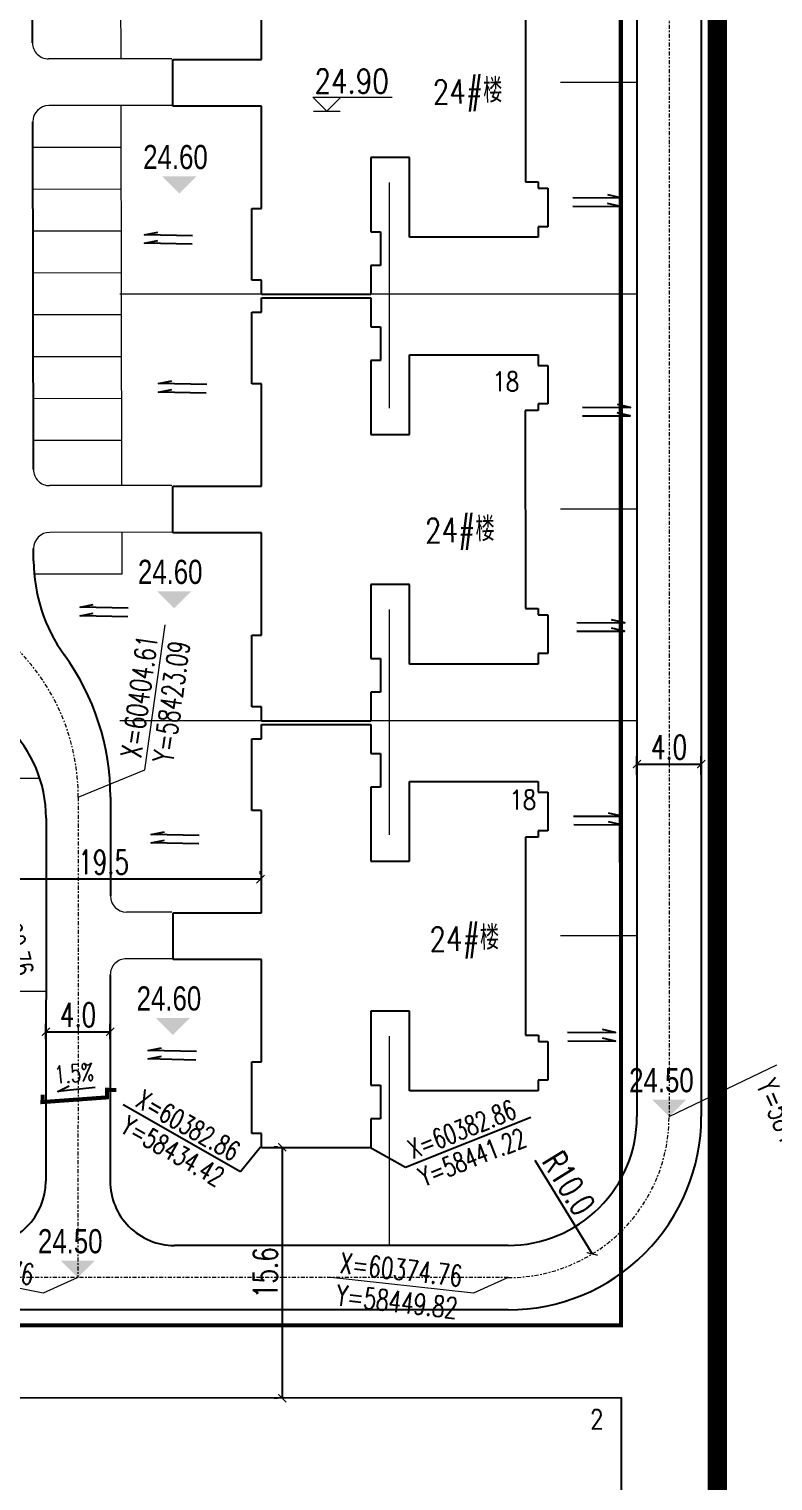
# Model space of a CAD drawing. Header units: inches. Extents: x 393 to 1582, y 246 to 1188.
# Drawn here: x 1384.1 to 1430.3, y 571.3 to 661.5 of the extents above; entities that cross this region are included whole.
import ezdxf

# ---------------------------------------------------------------- set-up
doc = ezdxf.new("R2010")
doc.units = ezdxf.units.IN
doc.header["$MEASUREMENT"] = 0
for name, pattern in [('ACAD_ISO10W100', [18.5, 12, -3, 0.5, -3]), ('BORDER2', [0.875, 0.25, -0.125, 0.25, -0.125, 0, -0.125]), ('CENTERX2', [4, 2.5, -0.5, 0.5, -0.5]), ('DASHED2', [0.375, 0.25, -0.125]), ('DOTE', [2.42, 2, -0.2, 0.02, -0.2])]:
    doc.linetypes.add(name, pattern=pattern)
for name, color, linetype in [('buildcoor', 7, 'Continuous'), ('DIM', 4, 'Continuous'), ('drain', 4, 'Continuous'), ('ELEV', 1, 'Continuous'), ('ROAD-TEXT', 4, 'Continuous'), ('roaddim', 2, 'Continuous'), ('roadradiu', 3, 'Continuous'), ('WALL', 40, 'Continuous'), ('外墙', 42, 'Continuous'), ('建筑层数', 7, 'Continuous'), ('车库边线', 4, 'DOTE')]:
    doc.layers.add(name, color=color, linetype=linetype)
for name, color, linetype, lineweight in [('buildelev', 2, 'Continuous', 20), ('HONG', 6, 'DOTE', 15), ('parking', 30, 'Continuous', 18), ('ROAD', 1, 'Continuous', 25), ('ROAD-CENTER', 7, 'CENTERX2', 18), ('ROAD-ZB', 4, 'Continuous', 15), ('walk', 2, 'Continuous', 18), ('围墙', 75, 'FENCELINE1', 15), ('建筑型号', 2, 'Continuous', 18), ('树', 84, 'Continuous', 15)]:
    doc.layers.add(name, color=color, linetype=linetype, lineweight=lineweight)
doc.styles.add('_HZTXT', font='txt.shx', dxfattribs={"width": 0.8, "bigfont": 'hztxt.shx'})
doc.styles.add('DIM_FONT', font='SIMPLEX.shx', dxfattribs={"width": 0.8})
doc.styles.add('FLS', font='', dxfattribs={"width": 0.8})
doc.styles.add('HZ', font='simplex.shx', dxfattribs={"width": 0.7, "bigfont": 'hztxt.shx'})
doc.styles.add('RO', font='romans.shx', dxfattribs={"width": 0.8})
doc.styles.get('FLS').set_extended_font_data('创艺繁隶书')
doc.linetypes.add('FENCELINE1', pattern='A,0.25,-0.1,[133,ltypeshp.shx,S=0.1,R=0,X=-0.1,Y=0],-0.1,1', length=1.45)
doc.dimstyles.new('NORMAL', dxfattribs={"dimtxt": 1.5, "dimasz": 0.3, "dimexe": 0.5, "dimexo": 0.3, "dimgap": 0.3, "dimtad": 1, "dimdec": 1, "dimzin": 1, "dimdsep": 46, "dimtxsty": 'HZ', "dimblk": 'ARCHTICK', "dimcen": 0, "dimclrt": 256, "dimadec": 0, "dimazin": 0, "dimtfac": 1, "dimtdec": 1, "dimtofl": 0, "dimtmove": 0, "dimatfit": 3, "dimldrblk": 'ARCHTICK', "dimfxl": 1, "dimtolj": 2, "dimtzin": 0, "dimarcsym": 0})

# ---------------------------------------------------------------- blocks, each defined once
blk = doc.blocks.new('bg')
at = {"layer": 'buildelev'}
blk.add_line((403415.903, 597892.095), (403417.408, 597892.095), dxfattribs=at)
blk.add_lwpolyline([(403417.451, 597892.89), (403416.656, 597892.095), (403415.86, 597892.89), (403420.35, 597892.89)], dxfattribs=at)
blk = doc.blocks.new('_ARCHTICK')
at = {"color": 0, "linetype": 'ByBlock', "const_width": 0.15}
blk.add_lwpolyline([(-0.5, -0.5), (0.5, 0.5)], dxfattribs=at)
blk = doc.blocks.new('*D276')
at = {"layer": 'DEFPOINTS', "color": 0, "ltscale": 0.3, "transparency": 16777216}
for p in [(1413.84, 593.974), (1419.066, 585.448)]:
    blk.add_point(p, dxfattribs=at)
at = {"layer": 'roadradiu', "color": 0, "lineweight": -2, "ltscale": 0.3, "transparency": 16777216}
blk.add_line((1415.495, 591.273), (1419.066, 585.448), dxfattribs=at)
at = {"layer": 'roadradiu', "color": 0, "lineweight": -2, "ltscale": 0.3, "transparency": 16777216, "xscale": 0.5, "yscale": 0.5, "zscale": 0.5, "rotation": 301.5067681018623}
blk.add_blockref('_ARCHTICK', (1419.066, 585.448), dxfattribs=at)
at = {"layer": 'roadradiu', "ltscale": 0.3, "transparency": 16777216, "insert": (1417.606, 589.839), "char_height": 1.5, "attachment_point": 5, "rotation": 301.50677, "style": 'HZ'}
blk.add_mtext('\\A2;R10.0', dxfattribs=at)
blk = doc.blocks.new('*D277')
at = {"layer": 'DEFPOINTS', "color": 0, "ltscale": 0.3, "transparency": 16777216}
for p in [(1378.953, 608.724), (1378.953, 608.724), (1398.438, 608.724)]:
    blk.add_point(p, dxfattribs=at)
at = {"layer": 'DIM', "color": 0, "lineweight": -2, "ltscale": 0.3, "transparency": 16777216}
for p, q in [((1378.953, 609.024), (1378.953, 609.224)), ((1398.438, 608.724), (1378.953, 608.724)), ((1398.438, 609.024), (1398.438, 609.224))]:
    blk.add_line(p, q, dxfattribs=at)
at = {"layer": 'DIM', "color": 0, "lineweight": -2, "ltscale": 0.3, "transparency": 16777216, "xscale": 0.5, "yscale": 0.5, "zscale": 0.5, "rotation": 180}
blk.add_blockref('_ARCHTICK', (1378.953, 608.724), dxfattribs=at)
at = {"layer": 'DIM', "color": 0, "lineweight": -2, "ltscale": 0.3, "transparency": 16777216, "xscale": 0.5, "yscale": 0.5, "zscale": 0.5}
blk.add_blockref('_ARCHTICK', (1398.438, 608.724), dxfattribs=at)
at = {"layer": 'DIM', "ltscale": 0.3, "transparency": 16777216, "insert": (1388.695, 609.774), "char_height": 1.5, "attachment_point": 5, "style": 'HZ'}
blk.add_mtext('\\A2;19.5', dxfattribs=at)
blk = doc.blocks.new('psss')
at = {"layer": 'drain', "ltscale": 3}
for points in [[(-2.979, 0.527), (0.007, 0.531), (-0.808, 0.714)], [(-2.967, -0.004), (0, 0), (-0.815, 0.183)]]:
    blk.add_lwpolyline(points, dxfattribs=at)
blk = doc.blocks.new('*D442')
at = {"layer": 'DEFPOINTS', "color": 0, "ltscale": 0.3, "transparency": 16777216}
for p in [(1389.104, 599.242), (1385.103, 598.483), (1389.103, 598.48)]:
    blk.add_point(p, dxfattribs=at)
at = {"layer": 'roaddim', "color": 0, "lineweight": -2, "ltscale": 0.3, "transparency": 16777216}
for p, q in [((1385.103, 598.783), (1385.104, 599.744)), ((1389.103, 598.78), (1389.104, 599.742)), ((1385.104, 599.244), (1389.104, 599.242))]:
    blk.add_line(p, q, dxfattribs=at)
at = {"layer": 'roaddim', "color": 0, "lineweight": -2, "ltscale": 0.3, "transparency": 16777216, "xscale": 0.5, "yscale": 0.5, "zscale": 0.5}
for p, rotation in [((1385.104, 599.244), 179.9588371280274), ((1389.104, 599.242), 359.9588371280273)]:
    blk.add_blockref('_ARCHTICK', p, dxfattribs=dict(at, rotation=rotation))
at = {"layer": 'roaddim', "ltscale": 0.3, "transparency": 16777216, "insert": (1387.104, 600.293), "char_height": 1.5, "attachment_point": 5, "rotation": 359.95884, "style": 'HZ'}
blk.add_mtext('\\A2;4.0', dxfattribs=at)
blk = doc.blocks.new('*D443')
at = {"layer": 'DEFPOINTS', "color": 0, "ltscale": 0.3, "transparency": 16777216}
for p in [(1425.838, 615.864), (1421.838, 614.895), (1425.838, 614.895)]:
    blk.add_point(p, dxfattribs=at)
at = {"layer": 'roaddim', "color": 0, "lineweight": -2, "ltscale": 0.3, "transparency": 16777216}
for p, q in [((1421.838, 615.195), (1421.838, 616.364)), ((1421.838, 615.864), (1425.838, 615.864)), ((1425.838, 615.195), (1425.838, 616.364))]:
    blk.add_line(p, q, dxfattribs=at)
at = {"layer": 'roaddim', "color": 0, "lineweight": -2, "ltscale": 0.3, "transparency": 16777216, "xscale": 0.5, "yscale": 0.5, "zscale": 0.5}
for p, rotation in [((1421.838, 615.864), 180.0044326757362), ((1425.838, 615.864), 0.004432675736251384)]:
    blk.add_blockref('_ARCHTICK', p, dxfattribs=dict(at, rotation=rotation))
at = {"layer": 'roaddim', "ltscale": 0.3, "transparency": 16777216, "insert": (1423.838, 616.914), "char_height": 1.5, "attachment_point": 5, "rotation": 0.00443, "style": 'HZ'}
blk.add_mtext('\\A2;4.0', dxfattribs=at)
blk = doc.blocks.new('A$C72E4118A')
at = {"layer": 'ROAD-TEXT', "const_width": 0.25}
blk.add_lwpolyline([(4.677, 1.103), (4.102, 1.097), (4.114, 0.623), (0.128, 0.141), (0.125, 0.601)], dxfattribs=at)
at = {"layer": 'ROAD-TEXT'}
blk.add_lwpolyline([(3.357, 1.194), (1.058, 0.84), (1.748, 1.227)], dxfattribs=at)
at = {"layer": 'ROAD-TEXT', "style": 'RO', "width": 0.7}
blk.add_text('1.5%', height=1.1, rotation=7.662, dxfattribs=at).set_placement((0.872, 1.311))
blk = doc.blocks.new('*D490')
at = {"layer": 'DEFPOINTS', "color": 0, "ltscale": 0.3, "transparency": 16777216}
for p in [(1399.8, 592.076), (1399.795, 576.49), (1399.795, 576.49)]:
    blk.add_point(p, dxfattribs=at)
at = {"layer": 'DIM', "color": 0, "lineweight": -2, "ltscale": 0.3, "transparency": 16777216}
for p, q in [((1399.5, 592.077), (1399.3, 592.077)), ((1399.8, 592.076), (1399.795, 576.49)), ((1399.495, 576.49), (1399.295, 576.49))]:
    blk.add_line(p, q, dxfattribs=at)
at = {"layer": 'DIM', "color": 0, "lineweight": -2, "ltscale": 0.3, "transparency": 16777216, "xscale": 0.5, "yscale": 0.5, "zscale": 0.5}
for p, rotation in [((1399.8, 592.076), 89.98055929357605), ((1399.795, 576.49), 269.9805592935761)]:
    blk.add_blockref('_ARCHTICK', p, dxfattribs=dict(at, rotation=rotation))
at = {"layer": 'DIM', "ltscale": 0.3, "transparency": 16777216, "insert": (1398.748, 584.284), "char_height": 1.5, "attachment_point": 5, "rotation": 89.98056, "style": 'HZ'}
blk.add_mtext('\\A2;15.6', dxfattribs=at)
blk = doc.blocks.new('*D492')
at = {"layer": 'DEFPOINTS', "color": 0, "ltscale": 0.3, "transparency": 16777216}
for p in [(1358.601, 931.789), (1401.243, 584.396)]:
    blk.add_point(p, dxfattribs=at)
at = {"layer": 'roadradiu', "color": 0, "lineweight": -2, "ltscale": 0.3, "transparency": 16777216}
blk.add_line((1359.887, 921.316), (1358.601, 931.789), dxfattribs=at)
at = {"layer": 'roadradiu', "color": 0, "lineweight": -2, "ltscale": 0.3, "transparency": 16777216, "xscale": 0.3, "yscale": 0.3, "zscale": 0.3, "rotation": 96.9979633637875}
blk.add_blockref('_ARCHTICK', (1358.601, 931.789), dxfattribs=at)
at = {"layer": 'roadradiu', "ltscale": 0.3, "transparency": 16777216, "insert": (1360.573, 924.347), "char_height": 1.5, "attachment_point": 5, "rotation": 276.99796, "style": 'HZ'}
blk.add_mtext('\\A2;R350.0', dxfattribs=at)
blk = doc.blocks.new('*D352')
at = {"layer": 'DEFPOINTS', "color": 0, "ltscale": 0.3, "transparency": 16777216}
for p in [(1404.368, 638.765), (1349.578, 633.963)]:
    blk.add_point(p, dxfattribs=at)
at = {"layer": 'roadradiu', "color": 0, "lineweight": -2, "ltscale": 0.3, "transparency": 16777216}
blk.add_line((1356.349, 634.556), (1349.578, 633.963), dxfattribs=at)
at = {"layer": 'roadradiu', "color": 0, "lineweight": -2, "ltscale": 0.3, "transparency": 16777216, "xscale": 0.3, "yscale": 0.3, "zscale": 0.3, "rotation": 185.0089362032996}
blk.add_blockref('_ARCHTICK', (1349.578, 633.963), dxfattribs=at)
at = {"layer": 'roadradiu', "ltscale": 0.3, "transparency": 16777216, "insert": (1353.842, 635.39), "char_height": 1.5, "attachment_point": 5, "rotation": 5.00894, "style": 'HZ'}
blk.add_mtext('\\A2;R55.0', dxfattribs=at)

msp = doc.modelspace()

# ---------------------------------------------------------------- linework, layer by layer
at = {"color": 0, "linetype": 'Continuous', "ltscale": 0.8}
msp.add_lwpolyline([(1426.844, 536.092), (1426.815, 910.745), (1426.807, 1022.255), (1400.036, 1024.325), (1284.261, 1007.768), (1266.137, 999.783), (1247.635, 993.698), (1228.285, 991.04), (1202.494, 982.36), (1117.913, 953.896), (1100.558, 945.076), (1085.516, 940.69), (1081.804, 939.607), (1046.289, 923.855), (1029.998, 913.017), (996.429, 893.636), (977.879, 887.026), (961.959, 875.839), (928.516, 856.12), (914.05, 842.892), (896.276, 834.465), (836.029, 788.221), (789.969, 749.228)], dxfattribs=at)
at = {"layer": 'buildcoor', "color": 0, "ltscale": 0.3}
for points in [[(1397.202, 590.54), (1389.904, 594.698)], [(1407.446, 590.831), (1415.253, 593.931)], [(1398.44, 592.076), (1397.202, 590.54)], [(1405.24, 592.077), (1407.446, 590.831)]]:
    msp.add_lwpolyline(points, dxfattribs=at)
at = {"layer": 'ELEV', "color": 0}
for points in [[(1392.341, 652.359), (1394.462, 652.359), (1393.402, 651.299)], [(1392.341, 652.359), (1394.462, 652.359), (1393.402, 651.299)], [(1392.012, 626.598), (1394.133, 626.598), (1393.072, 625.537)], [(1392.012, 626.598), (1394.133, 626.598), (1393.072, 625.537)], [(1391.934, 600.106), (1394.056, 600.106), (1392.995, 599.045)], [(1391.934, 600.106), (1394.056, 600.106), (1392.995, 599.045)], [(1422.779, 595.035), (1424.9, 595.035), (1423.84, 593.974)], [(1386.032, 585.034), (1388.153, 585.034), (1387.093, 583.974)]]:
    msp.add_solid(points, dxfattribs=at)
at = {"layer": 'HONG', "color": 0, "linetype": 'BORDER2', "ltscale": 0.8, "const_width": 1.2}
msp.add_lwpolyline([(1426.844, 536.092), (1426.815, 910.745), (1426.807, 1022.255), (1400.036, 1024.325), (1284.261, 1007.768), (1266.137, 999.783), (1247.635, 993.698), (1228.285, 991.04), (1202.494, 982.36), (1117.913, 953.896), (1100.558, 945.076), (1085.516, 940.69), (1081.804, 939.607), (1046.289, 923.855), (1029.998, 913.017), (996.429, 893.636), (977.879, 887.026), (961.959, 875.839), (928.516, 856.12), (914.05, 842.892), (896.276, 834.465), (836.029, 788.221), (789.969, 749.228)], dxfattribs=at)
at = {"layer": 'parking', "color": 0}
for p, q in [((1389.776, 659.67), (1389.725, 683.27)), ((1389.833, 633.17), (1389.782, 656.77)), ((1389.788, 654.17), (1384.288, 654.158)), ((1389.793, 651.57), (1384.293, 651.558)), ((1389.799, 648.97), (1384.299, 648.958)), ((1389.804, 646.37), (1384.304, 646.358)), ((1389.81, 643.77), (1384.31, 643.758)), ((1389.815, 641.17), (1384.316, 641.158)), ((1389.821, 638.57), (1384.321, 638.558)), ((1389.827, 635.97), (1384.327, 635.958)), ((1389.844, 627.67), (1389.839, 630.27)), ((1389.844, 627.67), (1384.38, 627.658)), ((1366.285, 615.068), (1384.724, 614.986))]:
    msp.add_line(p, q, dxfattribs=at)
at = {"layer": 'ROAD', "color": 0, "linetype": 'Continuous'}
for p, q in [((1425.814, 924.973), (1425.84, 593.975)), ((1421.831, 704.431), (1421.84, 593.974)), ((1384.274, 660.658), (1384.228, 682.258)), ((1384.33, 634.158), (1384.284, 655.758)), ((1384.343, 628.497), (1384.341, 629.258))]:
    msp.add_line(p, q, dxfattribs=at)
at = {"layer": 'ROAD', "color": 0}
for p, q in [((1389.114, 613.818), (1389.11, 607.679)), ((1385.113, 612.514), (1385.097, 589.971)), ((1389.106, 602.779), (1389.097, 589.977)), ((1413.84, 585.974), (1393.097, 585.974)), ((1413.84, 581.974), (1286.076, 581.974))]:
    msp.add_line(p, q, dxfattribs=at)
for centre, radius, start, end in [((1394.343, 628.519), 10, 180.12254, 215.98838), ((1374.114, 613.828), 15, 359.95884, 35.98838), ((1377.113, 612.52), 8, 359.95884, 89.74556), ((1413.84, 593.974), 12, 270, 0.00443), ((1413.84, 593.974), 8, 270, 0.00443), ((1381.097, 589.974), 4, 270, 359.95884), ((1393.097, 589.974), 4, 179.95884, 270)]:
    msp.add_arc(centre, radius, start, end, dxfattribs=at)
at = {"layer": 'ROAD-CENTER', "color": 5, "ltscale": 0.1}
for p, q in [((1423.828, 738.227), (1423.84, 593.974)), ((1387.114, 613.819), (1387.093, 583.974)), ((1413.84, 583.974), (1277.798, 583.974))]:
    msp.add_line(p, q, dxfattribs=at)
for centre, radius, start, end in [((1374.114, 613.828), 13, 359.95884, 83.63084), ((1413.84, 593.974), 10, 270, 0.00443)]:
    msp.add_arc(centre, radius, start, end, dxfattribs=at)
at = {"layer": 'ROAD-ZB', "color": 0, "ltscale": 0.3}
for points in [[(1391.25, 615.504), (1392.508, 624.517)], [(1387.114, 613.819), (1391.25, 615.504)], [(1423.84, 593.974), (1430.539, 597.2)], [(1384.94, 583.011), (1376.017, 584.795)], [(1387.093, 583.974), (1384.94, 583.011)], [(1411.673, 583.004), (1402.628, 584.008)], [(1413.84, 583.974), (1411.673, 583.004)]]:
    msp.add_lwpolyline(points, dxfattribs=at)
at = {"layer": 'walk', "color": 0}
for p, q in [((1392.938, 659.676), (1385.276, 659.66)), ((1392.944, 656.776), (1385.282, 656.76)), ((1392.938, 633.176), (1385.333, 633.16)), ((1392.944, 630.276), (1385.339, 630.26))]:
    msp.add_line(p, q, dxfattribs=at)
at = {"layer": 'walk', "color": 0, "ltscale": 0.3}
for p, q in [((1392.939, 606.676), (1390.109, 606.678)), ((1392.939, 603.776), (1390.107, 603.778))]:
    msp.add_line(p, q, dxfattribs=at)
at = {"layer": 'walk', "color": 0}
for centre, start, end in [((1385.274, 660.66), 180.12254, 270.12254), ((1385.284, 655.76), 90.12254, 180.12254), ((1385.33, 634.16), 180.12254, 270.12254), ((1385.341, 629.26), 90.12254, 180.12254), ((1390.11, 607.678), 179.95884, 269.95884), ((1390.106, 602.778), 89.95884, 179.95884)]:
    msp.add_arc(centre, 1, start, end, dxfattribs=at)
at = {"layer": 'WALL', "color": 0}
msp.add_lwpolyline([(1420.875, 560.495), (1420.873, 576.483), (1368.609, 576.501), (1344.609, 576.501), (1338.609, 576.501), (1328.886, 576.501), (1328.886, 571.501), (1327.886, 571.501), (1327.886, 565.501)], dxfattribs=at)
at = {"layer": '围墙', "color": 0, "ltscale": 0.3}
for p, q in [((1417.088, 658.226), (1421.835, 658.227)), ((1417.088, 631.726), (1421.837, 631.727)), ((1417.089, 605.228), (1421.839, 605.228))]:
    msp.add_line(p, q, dxfattribs=at)
at = {"layer": '围墙', "color": 0, "ltscale": 0.2}
for p, q in [((1406.438, 651.976), (1406.438, 637.976)), ((1389.694, 645.076), (1398.438, 645.076)), ((1405.238, 645.076), (1421.832, 645.076)), ((1406.439, 625.476), (1406.439, 611.477)), ((1389.694, 618.576), (1398.438, 618.576)), ((1405.238, 618.576), (1421.832, 618.576)), ((1371.653, 601.776), (1385.106, 601.776)), ((1406.439, 598.977), (1406.439, 585.974))]:
    msp.add_line(p, q, dxfattribs=at)
at = {"layer": '外墙', "color": 2, "ltscale": 0.1}
for p, q in [((1398.504, 659.631), (1398.503, 665.981)), ((1414.904, 664.331), (1414.91, 652.03)), ((1393.004, 656.731), (1393.004, 659.631)), ((1393.004, 659.631), (1398.504, 659.631)), ((1398.504, 656.731), (1393.004, 656.731)), ((1398.504, 650.381), (1398.504, 656.731)), ((1407.704, 653.531), (1405.304, 653.531)), ((1405.304, 653.531), (1405.304, 648.931)), ((1407.704, 648.581), (1407.704, 653.531)), ((1414.91, 652.03), (1415.712, 652.03)), ((1415.712, 652.03), (1415.712, 651.631)), ((1415.712, 651.631), (1416.304, 651.631)), ((1416.304, 651.631), (1416.304, 649.231)), ((1397.904, 645.931), (1397.904, 650.381)), ((1397.904, 650.381), (1398.504, 650.381)), ((1416.304, 649.231), (1415.704, 649.231)), ((1415.704, 649.231), (1415.704, 648.581)), ((1405.304, 648.931), (1405.904, 648.931)), ((1405.904, 648.931), (1405.904, 646.831)), ((1415.704, 648.581), (1407.704, 648.581)), ((1405.904, 646.831), (1405.304, 646.831)), ((1405.304, 646.831), (1405.304, 645.031)), ((1398.504, 645.931), (1397.904, 645.931)), ((1398.504, 645.031), (1398.504, 645.931)), ((1405.304, 645.031), (1398.504, 645.031)), ((1398.504, 643.931), (1398.504, 644.831)), ((1398.504, 644.831), (1405.304, 644.831)), ((1405.304, 644.831), (1405.304, 643.029)), ((1397.904, 639.481), (1397.904, 643.931)), ((1397.904, 643.931), (1398.504, 643.931)), ((1405.304, 643.029), (1405.904, 643.031)), ((1405.904, 643.031), (1405.904, 640.931)), ((1407.704, 636.331), (1407.704, 641.281)), ((1407.704, 641.281), (1415.704, 641.281)), ((1415.704, 641.281), (1415.704, 640.631)), ((1405.904, 640.931), (1405.304, 640.931)), ((1405.304, 640.931), (1405.304, 636.331)), ((1415.704, 640.631), (1416.304, 640.631)), ((1416.304, 640.631), (1416.304, 638.231)), ((1398.503, 639.481), (1397.904, 639.481)), ((1398.504, 633.131), (1398.503, 639.481)), ((1415.704, 637.831), (1414.904, 637.831)), ((1414.904, 637.831), (1414.91, 625.53)), ((1416.304, 638.231), (1415.704, 638.231)), ((1415.704, 638.231), (1415.704, 637.831)), ((1405.304, 636.331), (1407.704, 636.331)), ((1393.004, 630.231), (1393.004, 633.131)), ((1393.004, 633.131), (1398.504, 633.131)), ((1398.504, 630.231), (1393.004, 630.231)), ((1398.504, 623.881), (1398.504, 630.231)), ((1407.704, 627.031), (1405.304, 627.031)), ((1405.304, 627.031), (1405.304, 622.431)), ((1407.704, 622.081), (1407.704, 627.031)), ((1414.91, 625.53), (1415.712, 625.53)), ((1415.712, 625.53), (1415.712, 625.131)), ((1415.712, 625.131), (1416.304, 625.131)), ((1416.304, 625.131), (1416.304, 622.731)), ((1397.904, 619.431), (1397.904, 623.881)), ((1397.904, 623.881), (1398.504, 623.881)), ((1405.304, 622.431), (1405.904, 622.431)), ((1405.904, 622.431), (1405.904, 620.331)), ((1416.304, 622.731), (1415.704, 622.731)), ((1415.704, 622.731), (1415.704, 622.081)), ((1415.704, 622.081), (1407.704, 622.081)), ((1405.904, 620.331), (1405.304, 620.331)), ((1405.304, 620.331), (1405.304, 618.531)), ((1398.504, 619.431), (1397.904, 619.431)), ((1398.504, 618.531), (1398.504, 619.431)), ((1405.304, 618.531), (1398.504, 618.531)), ((1398.504, 617.431), (1398.504, 618.331)), ((1398.504, 618.331), (1405.304, 618.331)), ((1405.304, 618.331), (1405.304, 616.53)), ((1397.904, 617.43), (1398.504, 617.431)), ((1397.905, 612.98), (1397.904, 617.43)), ((1405.304, 616.53), (1405.904, 616.531)), ((1405.904, 616.531), (1405.905, 614.431)), ((1405.905, 614.431), (1405.305, 614.431)), ((1405.305, 614.431), (1405.305, 609.831)), ((1407.705, 614.781), (1415.705, 614.782)), ((1407.705, 609.831), (1407.705, 614.781)), ((1415.705, 614.782), (1415.705, 614.132)), ((1415.705, 614.132), (1416.305, 614.132)), ((1416.305, 614.132), (1416.305, 611.732)), ((1398.504, 612.981), (1397.905, 612.98)), ((1398.505, 606.631), (1398.504, 612.981)), ((1416.305, 611.732), (1415.705, 611.732)), ((1415.705, 611.732), (1415.705, 611.332)), ((1415.705, 611.332), (1414.905, 611.332)), ((1414.905, 611.332), (1414.912, 599.032)), ((1405.305, 609.831), (1407.705, 609.831)), ((1393.005, 606.63), (1398.505, 606.631)), ((1393.005, 603.73), (1393.005, 606.63)), ((1398.505, 603.731), (1393.005, 603.73)), ((1398.506, 597.381), (1398.505, 603.731)), ((1407.706, 600.531), (1405.306, 600.531)), ((1405.306, 600.531), (1405.306, 595.931)), ((1407.706, 595.581), (1407.706, 600.531)), ((1414.912, 599.032), (1415.713, 599.032)), ((1415.713, 599.032), (1415.713, 598.632)), ((1415.713, 598.632), (1416.306, 598.632)), ((1416.306, 598.632), (1416.306, 596.232)), ((1397.906, 597.38), (1398.506, 597.381)), ((1397.906, 592.93), (1397.906, 597.38)), ((1416.306, 596.232), (1415.706, 596.232)), ((1415.706, 596.232), (1415.706, 595.582)), ((1405.306, 595.931), (1405.906, 595.931)), ((1405.906, 595.931), (1405.906, 593.831)), ((1415.706, 595.582), (1407.706, 595.581)), ((1405.906, 593.831), (1405.306, 593.831)), ((1405.306, 593.831), (1405.306, 592.031)), ((1398.506, 592.931), (1397.906, 592.93)), ((1398.506, 592.031), (1398.506, 592.931)), ((1405.306, 592.031), (1398.506, 592.031))]:
    msp.add_line(p, q, dxfattribs=at)
at = {"layer": '树', "color": 0}
msp.add_line((1413.84, 580.974), (1287.979, 580.974), dxfattribs=at)
at = {"layer": '车库边线', "color": 0, "linetype": 'DASHED2', "const_width": 0.25}
msp.add_lwpolyline([(1420.839, 732.576), (1385.32, 732.587), (1385.345, 713.996), (1376.09, 713.999), (1376.09, 732.587), (1350.595, 732.576), (1350.595, 732.576), (1350.595, 732.576), (1350.595, 732.576), (1291.935, 614.048), (1291.935, 614.048), (1291.935, 614.048), (1291.935, 581.006), (1420.841, 581.004), (1420.841, 581.004)], close=True, dxfattribs=at)

# ---------------------------------------------------------------- block references
at = {"layer": 'buildelev', "color": 0, "linetype": 'Continuous', "xscale": 1.099999999998545, "yscale": 1.099999999998545, "zscale": 1.1}
msp.add_blockref('bg', (-442355.751, -657024.884), dxfattribs=at)
at = {"layer": 'ROAD', "color": 0, "rotation": 359.5915622319342}
for p in [(1420.831, 650.498), (1421.427, 637.486), (1421.07, 624.114), (1420.883, 612.095), (1420.507, 598.667)]:
    msp.add_blockref('psss', p, dxfattribs=at)
at = {"layer": 'ROAD', "color": 0, "xscale": -1, "rotation": 358.8664822226755}
for p in [(1391.235, 648.213), (1392.109, 638.966), (1387.225, 625.075), (1391.65, 610.97), (1391.467, 597.554)]:
    msp.add_blockref('psss', p, dxfattribs=at)
at = {"layer": 'ROAD-TEXT', "color": 0, "linetype": 'ACAD_ISO10W100', "ltscale": 0.3, "rotation": 357.23797350293}
msp.add_blockref('A$C72E4118A', (1384.754, 594.744), dxfattribs=at)

# ---------------------------------------------------------------- texts
at = {"layer": 'buildcoor', "color": 0, "ltscale": 0.3, "style": 'HZ', "width": 0.7}
for s, rotation, p in [('X=60400.76', 285.36, (1381.349, 609.446)), ('X=60382.86', 330.33, (1390.574, 594.662)), ('X=60382.86', 21.66, (1407.892, 591.331)), ('Y=58434.42', 330.33, (1389.653, 593.045)), ('Y=58441.22', 21.66, (1408.579, 589.603))]:
    msp.add_text(s, height=1.2, rotation=rotation, dxfattribs=at).set_placement(p)
at = {"layer": 'buildelev', "color": 0, "style": 'RO', "width": 0.8}
msp.add_text('24.90', height=1.5, dxfattribs=at).set_placement((1401.793, 657.528))
at = {"layer": 'ELEV', "color": 0, "style": 'FLS', "width": 0.8}
for s, p in [('24.60', (1391.151, 652.818)), ('24.60', (1390.822, 627.056)), ('24.60', (1390.744, 600.565)), ('24.50', (1421.356, 595.487)), ('24.50', (1384.609, 585.486))]:
    msp.add_text(s, height=1.5, dxfattribs=at).set_placement(p)
at = {"layer": 'ROAD-ZB', "color": 0, "ltscale": 0.3, "style": 'HZ', "width": 0.7}
for s, rotation, p in [('X=60404.61', 82.05, (1391.018, 616.193)), ('Y=58423.09', 82.05, (1393.013, 615.914)), ('Y=58459.82', 293.2, (1429.242, 595.937)), ('X=60374.76', 348.69, (1376.718, 584.986)), ('X=60374.76', 353.66, (1403.31, 584.259)), ('Y=58449.82', 353.66, (1403.088, 582.257))]:
    msp.add_text(s, height=1.3, rotation=rotation, dxfattribs=at).set_placement(p)
at = {"layer": '建筑型号', "color": 0, "style": '_HZTXT', "width": 0.8}
for p in [(1409.169, 656.838), (1408.689, 629.603), (1408.965, 604.23)]:
    msp.add_text('24#楼', height=1.5, rotation=1.71144, dxfattribs=at).set_placement(p)
at = {"layer": '建筑层数', "color": 0, "style": 'DIM_FONT', "width": 0.8}
for p in [(1412.874, 639.027), (1413.922, 613.056)]:
    msp.add_text('18', height=1.2, dxfattribs=at).set_placement(p)
msp.add_text('2', height=1.2, rotation=1.69492, dxfattribs=at).set_placement((1418.956, 574.579))

# ---------------------------------------------------------------- dimensions: what is measured, and where the dimension line sits
at = {"layer": 'DIM', "color": 0, "ltscale": 0.3}
for p1, p2, picture, middle in [((1398.438, 608.724), (1378.953, 608.724), '*D277', (1388.695, 609.774)), ((1399.8, 592.076), (1399.795, 576.49), '*D490', (1398.748, 584.284))]:
    dim = msp.add_aligned_dim(p1=p1, p2=p2, distance=0, dimstyle='NORMAL', override={"dimasz": 0.5, "dimzin": 0}, dxfattribs=at)
    dim.commit()
    dim.dimension.update_dxf_attribs({"geometry": picture, "text_midpoint": middle})
at = {"layer": 'roaddim', "color": 0, "ltscale": 0.3}
for p1, p2, distance, picture, middle in [((1421.838, 614.895), (1425.838, 614.895), 0.968, '*D443', (1423.838, 616.914)), ((1385.103, 598.483), (1389.103, 598.48), 0.762, '*D442', (1387.104, 600.293))]:
    dim = msp.add_aligned_dim(p1=p1, p2=p2, distance=distance, dimstyle='NORMAL', override={"dimasz": 0.5, "dimzin": 0}, dxfattribs=at)
    dim.commit()
    dim.dimension.update_dxf_attribs({"geometry": picture, "text_midpoint": middle})
at = {"layer": 'roadradiu', "color": 0, "ltscale": 0.3}
for center, mpoint, override, picture, middle in [((1401.243, 584.396), (1358.601, 931.789), {"dimzin": 0}, '*D492', (1359.531, 924.219)), ((1404.368, 638.765), (1349.578, 633.963), {"dimzin": 0}, '*D352', (1353.933, 634.344)), ((1413.84, 593.974), (1419.066, 585.448), {"dimasz": 0.5, "dimzin": 0}, '*D276', (1416.71, 589.29))]:
    dim = msp.add_radius_dim(center=center, mpoint=mpoint, dimstyle='NORMAL', override=override, dxfattribs=at)
    dim.commit()
    dim.dimension.update_dxf_attribs({"geometry": picture, "text_midpoint": middle, "dimtype": 164})

doc.saveas('drawing.dxf')
